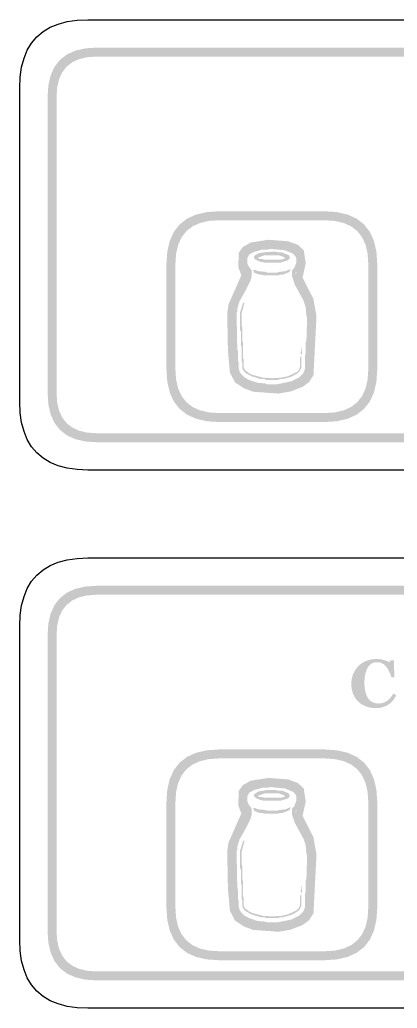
# Model space of a CAD drawing. Header units: millimetres. Extents: x 6 to 594, y 82 to 394.
# Drawn here: x 5.96 to 22.79, y 159.76 to 203.84 of the extents above; entities that cross this region are included whole.
import ezdxf

# ---------------------------------------------------------------- set-up
doc = ezdxf.new("R2010")
doc.units = ezdxf.units.MM
doc.layers.add('CUT', color=1, linetype='Continuous')
doc.layers.add('RASTER', color=7, linetype='Continuous')

msp = doc.modelspace()

# ---------------------------------------------------------------- hatches: boundary and pattern name
at = {"layer": 'RASTER'}
h = msp.add_hatch(color=7, dxfattribs=at)
h.paths.add_polyline_path([(7.2, 200.4), (7.234, 200.916), (7.337, 201.363), (7.509, 201.741), (7.75, 202.05), (8.059, 202.291), (8.438, 202.463), (8.884, 202.566), (9.4, 202.6), (66.6, 202.6), (67.116, 202.566), (67.563, 202.463), (67.941, 202.291), (68.25, 202.05), (68.491, 201.741), (68.663, 201.363), (68.766, 200.916), (68.8, 200.4), (68.8, 187.2), (68.766, 186.684), (68.663, 186.238), (68.491, 185.859), (68.25, 185.55), (67.941, 185.309), (67.563, 185.138), (67.116, 185.034), (66.6, 185), (9.4, 185), (8.884, 185.034), (8.438, 185.138), (8.059, 185.309), (7.75, 185.55), (7.509, 185.859), (7.337, 186.238), (7.234, 186.684), (7.2, 187.2)])
h.paths.add_polyline_path([(7.6, 200.4), (7.6, 187.2), (7.628, 186.778), (7.712, 186.413), (7.853, 186.103), (8.05, 185.85), (8.303, 185.653), (8.612, 185.513), (8.978, 185.428), (9.4, 185.4), (66.6, 185.4), (67.022, 185.428), (67.387, 185.513), (67.697, 185.653), (67.95, 185.85), (68.147, 186.103), (68.288, 186.413), (68.372, 186.778), (68.4, 187.2), (68.4, 200.4), (68.372, 200.822), (68.288, 201.188), (68.147, 201.497), (67.95, 201.75), (67.697, 201.947), (67.387, 202.088), (67.022, 202.172), (66.6, 202.2), (9.4, 202.2), (8.978, 202.172), (8.612, 202.088), (8.303, 201.947), (8.05, 201.75), (7.853, 201.497), (7.712, 201.188), (7.628, 200.822), (7.6, 200.4)])
h = msp.add_hatch(color=7, dxfattribs=at)
h.paths.add_polyline_path([(12.5, 192.95), (12.537, 193.501), (12.647, 193.978), (12.83, 194.382), (13.087, 194.713), (13.418, 194.97), (13.822, 195.153), (14.299, 195.263), (14.85, 195.3), (19.55, 195.3), (20.101, 195.263), (20.578, 195.153), (20.982, 194.97), (21.313, 194.713), (21.57, 194.382), (21.753, 193.978), (21.863, 193.501), (21.9, 192.95), (21.9, 188.25), (21.863, 187.699), (21.753, 187.222), (21.57, 186.818), (21.313, 186.488), (20.982, 186.23), (20.578, 186.047), (20.101, 185.937), (19.55, 185.9), (14.85, 185.9), (14.299, 185.937), (13.822, 186.047), (13.418, 186.23), (13.087, 186.488), (12.83, 186.818), (12.647, 187.222), (12.537, 187.699), (12.5, 188.25)])
h.paths.add_polyline_path([(12.9, 192.95), (12.9, 188.25), (12.93, 187.793), (13.022, 187.397), (13.174, 187.062), (13.388, 186.788), (13.662, 186.574), (13.997, 186.422), (14.393, 186.33), (14.85, 186.3), (19.55, 186.3), (20.007, 186.33), (20.403, 186.422), (20.738, 186.574), (21.013, 186.788), (21.226, 187.062), (21.378, 187.397), (21.47, 187.793), (21.5, 188.25), (21.5, 192.95), (21.47, 193.407), (21.378, 193.803), (21.226, 194.138), (21.013, 194.413), (20.738, 194.626), (20.403, 194.778), (20.007, 194.87), (19.55, 194.9), (14.85, 194.9), (14.393, 194.87), (13.997, 194.778), (13.662, 194.626), (13.388, 194.413), (13.174, 194.138), (13.022, 193.803), (12.93, 193.407), (12.9, 192.95)])
h = msp.add_hatch(color=7, dxfattribs=at)
h.paths.add_polyline_path([(17.046, 194.03), (17.928, 193.963), (18.354, 193.807), (18.621, 193.565), (18.711, 192.978), (18.57, 192.343), (19.052, 191.394), (19.191, 190.617), (19.056, 187.991), (18.853, 187.676), (18.571, 187.47), (18.026, 187.26), (17.497, 187.171), (16.376, 187.251), (15.962, 187.403), (15.562, 187.664), (15.329, 188.108), (15.242, 189.089), (15.21, 190.745), (15.266, 191.146), (15.839, 192.443), (15.703, 192.809), (15.725, 193.455), (15.909, 193.709), (16.25, 193.904)])
h.paths.add_polyline_path([(17.059, 193.708), (16.358, 193.597), (16.128, 193.465), (16.042, 193.346), (16.025, 192.862), (16.185, 192.432), (15.576, 191.057), (15.53, 190.726), (15.562, 189.107), (15.642, 188.2), (15.807, 187.886), (16.107, 187.691), (16.444, 187.567), (17.481, 187.493), (17.941, 187.571), (18.417, 187.753), (18.616, 187.9), (18.741, 188.092), (18.869, 190.597), (18.745, 191.291), (18.232, 192.301), (18.386, 192.989), (18.322, 193.404), (18.185, 193.528), (17.859, 193.647), (17.059, 193.708)])
h = msp.add_hatch(color=7, dxfattribs=at)
h.paths.add_polyline_path([(16.856, 193.776), (17.521, 193.786), (17.585, 193.754), (17.714, 193.754), (18.067, 193.658), (18.301, 193.539), (18.366, 193.474), (18.452, 193.304), (18.484, 193.08), (18.452, 193.015), (18.452, 192.855), (18.366, 192.685), (18.26, 192.566), (18.292, 192.309), (18.475, 191.914), (18.838, 191.249), (18.934, 190.8), (18.934, 189.772), (18.902, 189.708), (18.902, 189.034), (18.87, 188.97), (18.87, 188.295), (18.838, 188.135), (18.751, 187.965), (18.526, 187.74), (18.067, 187.525), (17.65, 187.428), (17.425, 187.428), (17.361, 187.396), (17.039, 187.396), (16.975, 187.428), (16.558, 187.46), (16.237, 187.557), (15.874, 187.74), (15.681, 187.932), (15.595, 188.103), (15.53, 188.359), (15.498, 189.323), (15.466, 189.387), (15.466, 190.896), (15.595, 191.346), (16.076, 192.245), (16.14, 192.469), (16.131, 192.588), (16.034, 192.685), (15.948, 192.855), (15.916, 193.208), (16.034, 193.474), (16.163, 193.571), (16.526, 193.722)])
h.paths.add_polyline_path([(17.104, 193.625), (17.039, 193.593), (16.783, 193.593), (16.429, 193.497), (16.195, 193.378), (16.108, 193.208), (16.108, 192.983), (16.14, 192.887), (16.301, 192.662), (16.301, 192.373), (16.237, 192.18), (16.034, 191.773), (15.755, 191.281), (15.659, 190.96), (15.659, 190.832), (15.627, 190.768), (15.659, 189.13), (15.691, 189.066), (15.691, 188.616), (15.723, 188.552), (15.723, 188.295), (15.755, 188.167), (15.81, 188.061), (15.97, 187.9), (16.173, 187.782), (16.558, 187.653), (16.911, 187.621), (16.975, 187.589), (17.457, 187.589), (18.067, 187.717), (18.43, 187.9), (18.59, 188.061), (18.645, 188.167), (18.677, 188.263), (18.677, 188.873), (18.709, 188.937), (18.709, 189.451), (18.741, 189.515), (18.773, 190.575), (18.741, 190.639), (18.709, 191.025), (18.613, 191.314), (18.227, 192.02), (18.099, 192.405), (18.099, 192.662), (18.205, 192.781), (18.292, 193.015), (18.292, 193.208), (18.237, 193.314), (18.141, 193.41), (17.778, 193.561)])
h.paths.add_polyline_path([(16.985, 193.487), (17.393, 193.497), (17.457, 193.465), (17.65, 193.465), (17.948, 193.346), (18.003, 193.24), (17.961, 193.153), (17.884, 193.102), (17.585, 193.015), (16.847, 193.015), (16.686, 193.047), (16.484, 193.134), (16.42, 193.198), (16.397, 193.24), (16.42, 193.314), (16.622, 193.433)])
h.paths.add_polyline_path([(16.879, 193.336), (16.567, 193.23), (16.654, 193.176), (16.783, 193.176), (16.847, 193.144), (17.585, 193.144), (17.746, 193.176), (17.778, 193.208), (17.755, 193.25), (17.521, 193.336)])
h.paths.add_polyline_path([(18.012, 192.717), (18.035, 192.694), (17.98, 192.588), (17.682, 192.469), (17.553, 192.469), (17.489, 192.437), (16.847, 192.437), (16.783, 192.469), (16.654, 192.469), (16.42, 192.556), (16.365, 192.662), (16.429, 192.694), (16.59, 192.63), (16.911, 192.598), (16.975, 192.566), (17.457, 192.566), (17.521, 192.598), (17.81, 192.63)])
h.paths.add_polyline_path([(15.925, 191.24), (15.98, 191.217), (15.851, 190.736), (15.851, 190.19), (15.884, 190.125), (15.884, 189.515), (15.916, 189.451), (15.916, 188.745), (15.948, 188.681), (15.948, 188.327), (16.002, 188.221), (16.163, 188.093), (16.333, 188.006), (16.815, 187.878), (17.21, 187.855), (17.617, 187.878), (17.906, 187.942), (18.301, 188.125), (18.398, 188.221), (18.452, 188.359), (18.452, 188.745), (18.507, 188.864), (18.516, 188.327), (18.43, 188.157), (18.333, 188.061), (18.035, 187.91), (17.682, 187.814), (17.553, 187.814), (17.489, 187.782), (16.943, 187.782), (16.879, 187.814), (16.718, 187.814), (16.301, 187.942), (16.067, 188.061), (15.938, 188.189), (15.884, 188.295), (15.884, 188.552), (15.851, 188.616), (15.851, 189.259), (15.819, 189.323), (15.819, 189.933), (15.787, 189.997), (15.787, 190.8)])
h.paths.add_polyline_path([(18.526, 189.249), (18.549, 189.226), (18.549, 188.937), (18.516, 188.905), (18.484, 188.937), (18.484, 189.002), (18.516, 189.066)])
h = msp.add_hatch(color=7, dxfattribs=at)
h.paths.add_polyline_path([(7.2, 176.4), (7.234, 176.916), (7.337, 177.363), (7.509, 177.741), (7.75, 178.05), (8.059, 178.291), (8.438, 178.463), (8.884, 178.566), (9.4, 178.6), (66.6, 178.6), (67.116, 178.566), (67.563, 178.463), (67.941, 178.291), (68.25, 178.05), (68.491, 177.741), (68.663, 177.363), (68.766, 176.916), (68.8, 176.4), (68.8, 163.2), (68.766, 162.684), (68.663, 162.238), (68.491, 161.859), (68.25, 161.55), (67.941, 161.309), (67.563, 161.138), (67.116, 161.034), (66.6, 161), (9.4, 161), (8.884, 161.034), (8.438, 161.138), (8.059, 161.309), (7.75, 161.55), (7.509, 161.859), (7.337, 162.238), (7.234, 162.684), (7.2, 163.2)])
h.paths.add_polyline_path([(7.6, 176.4), (7.6, 163.2), (7.628, 162.778), (7.712, 162.413), (7.853, 162.103), (8.05, 161.85), (8.303, 161.653), (8.612, 161.513), (8.978, 161.428), (9.4, 161.4), (66.6, 161.4), (67.022, 161.428), (67.387, 161.513), (67.697, 161.653), (67.95, 161.85), (68.147, 162.103), (68.288, 162.413), (68.372, 162.778), (68.4, 163.2), (68.4, 176.4), (68.372, 176.822), (68.288, 177.188), (68.147, 177.497), (67.95, 177.75), (67.697, 177.947), (67.387, 178.088), (67.022, 178.172), (66.6, 178.2), (9.4, 178.2), (8.978, 178.172), (8.612, 178.088), (8.303, 177.947), (8.05, 177.75), (7.853, 177.497), (7.712, 177.188), (7.628, 176.822), (7.6, 176.4)])
msp.add_hatch(color=7, dxfattribs=at).paths.add_polyline_path([(21.831, 173.144), (21.774, 173.145), (21.719, 173.149), (21.664, 173.155), (21.61, 173.163), (21.557, 173.173), (21.505, 173.186), (21.454, 173.201), (21.403, 173.218), (21.354, 173.238), (21.307, 173.259), (21.261, 173.283), (21.217, 173.309), (21.174, 173.337), (21.133, 173.367), (21.094, 173.399), (21.056, 173.433), (21.021, 173.468), (20.987, 173.506), (20.956, 173.545), (20.927, 173.587), (20.899, 173.63), (20.873, 173.676), (20.849, 173.724), (20.828, 173.773), (20.808, 173.825), (20.791, 173.877), (20.777, 173.931), (20.765, 173.986), (20.756, 174.043), (20.749, 174.1), (20.745, 174.159), (20.744, 174.22), (20.745, 174.279), (20.749, 174.338), (20.756, 174.396), (20.765, 174.452), (20.777, 174.508), (20.792, 174.562), (20.809, 174.615), (20.828, 174.667), (20.85, 174.718), (20.875, 174.767), (20.901, 174.814), (20.93, 174.859), (20.96, 174.903), (20.993, 174.945), (21.028, 174.985), (21.065, 175.024), (21.103, 175.06), (21.143, 175.094), (21.185, 175.125), (21.229, 175.155), (21.275, 175.183), (21.323, 175.208), (21.372, 175.232), (21.424, 175.253), (21.477, 175.272), (21.53, 175.289), (21.585, 175.303), (21.641, 175.314), (21.697, 175.323), (21.755, 175.329), (21.813, 175.333), (21.872, 175.334), (21.915, 175.334), (21.957, 175.332), (21.997, 175.328), (22.037, 175.324), (22.076, 175.318), (22.114, 175.311), (22.151, 175.302), (22.187, 175.293), (22.222, 175.282), (22.255, 175.271), (22.287, 175.26), (22.318, 175.248), (22.347, 175.236), (22.375, 175.224), (22.402, 175.211), (22.427, 175.198), (22.518, 175.279), (22.646, 175.279), (22.659, 174.52), (22.53, 174.52), (22.502, 174.604), (22.472, 174.682), (22.441, 174.754), (22.409, 174.821), (22.375, 174.882), (22.34, 174.937), (22.304, 174.986), (22.266, 175.03), (22.227, 175.068), (22.185, 175.101), (22.141, 175.129), (22.095, 175.152), (22.048, 175.169), (21.997, 175.182), (21.945, 175.19), (21.891, 175.192), (21.824, 175.188), (21.762, 175.177), (21.703, 175.158), (21.649, 175.132), (21.598, 175.097), (21.552, 175.056), (21.51, 175.007), (21.472, 174.95), (21.439, 174.886), (21.409, 174.816), (21.385, 174.74), (21.365, 174.658), (21.349, 174.57), (21.338, 174.476), (21.331, 174.376), (21.329, 174.269), (21.329, 174.209), (21.332, 174.15), (21.336, 174.094), (21.341, 174.04), (21.348, 173.988), (21.356, 173.939), (21.366, 173.892), (21.378, 173.847), (21.39, 173.804), (21.404, 173.763), (21.419, 173.725), (21.434, 173.689), (21.451, 173.655), (21.468, 173.622), (21.487, 173.593), (21.506, 173.565), (21.528, 173.538), (21.55, 173.513), (21.574, 173.49), (21.599, 173.468), (21.624, 173.449), (21.651, 173.431), (21.678, 173.415), (21.707, 173.401), (21.736, 173.389), (21.766, 173.379), (21.797, 173.37), (21.828, 173.362), (21.861, 173.357), (21.894, 173.353), (21.928, 173.35), (21.963, 173.349), (22.013, 173.351), (22.063, 173.356), (22.11, 173.365), (22.157, 173.377), (22.202, 173.393), (22.245, 173.412), (22.288, 173.435), (22.328, 173.461), (22.368, 173.49), (22.407, 173.524), (22.445, 173.56), (22.482, 173.601), (22.518, 173.645), (22.553, 173.692), (22.587, 173.743), (22.621, 173.798), (22.747, 173.721), (22.731, 173.69), (22.714, 173.659), (22.697, 173.629), (22.679, 173.599), (22.661, 173.571), (22.642, 173.543), (22.623, 173.517), (22.603, 173.491), (22.582, 173.466), (22.561, 173.442), (22.539, 173.418), (22.516, 173.396), (22.493, 173.375), (22.468, 173.354), (22.443, 173.334), (22.417, 173.316), (22.388, 173.296), (22.358, 173.278), (22.327, 173.26), (22.295, 173.244), (22.263, 173.229), (22.23, 173.215), (22.196, 173.202), (22.161, 173.19), (22.126, 173.179), (22.088, 173.17), (22.049, 173.162), (22.009, 173.156), (21.967, 173.151), (21.923, 173.147), (21.878, 173.145), (21.831, 173.144)])
h = msp.add_hatch(color=7, dxfattribs=at)
h.paths.add_polyline_path([(12.5, 168.95), (12.537, 169.501), (12.647, 169.978), (12.83, 170.382), (13.087, 170.713), (13.418, 170.97), (13.822, 171.153), (14.299, 171.263), (14.85, 171.3), (19.55, 171.3), (20.101, 171.263), (20.578, 171.153), (20.982, 170.97), (21.313, 170.713), (21.57, 170.382), (21.753, 169.978), (21.863, 169.501), (21.9, 168.95), (21.9, 164.25), (21.863, 163.699), (21.753, 163.222), (21.57, 162.818), (21.313, 162.488), (20.982, 162.23), (20.578, 162.047), (20.101, 161.937), (19.55, 161.9), (14.85, 161.9), (14.299, 161.937), (13.822, 162.047), (13.418, 162.23), (13.087, 162.488), (12.83, 162.818), (12.647, 163.222), (12.537, 163.699), (12.5, 164.25)])
h.paths.add_polyline_path([(12.9, 168.95), (12.9, 164.25), (12.93, 163.793), (13.022, 163.397), (13.174, 163.062), (13.388, 162.788), (13.662, 162.574), (13.997, 162.422), (14.393, 162.33), (14.85, 162.3), (19.55, 162.3), (20.007, 162.33), (20.403, 162.422), (20.738, 162.574), (21.013, 162.788), (21.226, 163.062), (21.378, 163.397), (21.47, 163.793), (21.5, 164.25), (21.5, 168.95), (21.47, 169.407), (21.378, 169.803), (21.226, 170.138), (21.013, 170.413), (20.738, 170.626), (20.403, 170.778), (20.007, 170.87), (19.55, 170.9), (14.85, 170.9), (14.393, 170.87), (13.997, 170.778), (13.662, 170.626), (13.388, 170.413), (13.174, 170.138), (13.022, 169.803), (12.93, 169.407), (12.9, 168.95)])
h = msp.add_hatch(color=7, dxfattribs=at)
h.paths.add_polyline_path([(17.046, 170.03), (17.928, 169.963), (18.354, 169.807), (18.621, 169.565), (18.711, 168.978), (18.57, 168.343), (19.052, 167.394), (19.191, 166.617), (19.056, 163.991), (18.853, 163.676), (18.571, 163.47), (18.026, 163.26), (17.497, 163.171), (16.376, 163.251), (15.962, 163.403), (15.562, 163.664), (15.329, 164.108), (15.242, 165.089), (15.21, 166.745), (15.266, 167.146), (15.839, 168.443), (15.703, 168.809), (15.725, 169.455), (15.909, 169.709), (16.25, 169.904)])
h.paths.add_polyline_path([(17.059, 169.708), (16.358, 169.597), (16.128, 169.465), (16.042, 169.346), (16.025, 168.862), (16.185, 168.432), (15.576, 167.057), (15.53, 166.726), (15.562, 165.107), (15.642, 164.2), (15.807, 163.886), (16.107, 163.691), (16.444, 163.567), (17.481, 163.493), (17.941, 163.571), (18.417, 163.753), (18.616, 163.9), (18.741, 164.092), (18.869, 166.597), (18.745, 167.291), (18.232, 168.301), (18.386, 168.989), (18.322, 169.404), (18.185, 169.528), (17.859, 169.647), (17.059, 169.708)])
h = msp.add_hatch(color=7, dxfattribs=at)
h.paths.add_polyline_path([(16.856, 169.776), (17.521, 169.786), (17.585, 169.754), (17.714, 169.754), (18.067, 169.658), (18.301, 169.539), (18.366, 169.474), (18.452, 169.304), (18.484, 169.08), (18.452, 169.015), (18.452, 168.855), (18.366, 168.685), (18.26, 168.566), (18.292, 168.309), (18.475, 167.914), (18.838, 167.249), (18.934, 166.8), (18.934, 165.772), (18.902, 165.708), (18.902, 165.034), (18.87, 164.97), (18.87, 164.295), (18.838, 164.135), (18.751, 163.965), (18.526, 163.74), (18.067, 163.525), (17.65, 163.428), (17.425, 163.428), (17.361, 163.396), (17.039, 163.396), (16.975, 163.428), (16.558, 163.46), (16.237, 163.557), (15.874, 163.74), (15.681, 163.932), (15.595, 164.103), (15.53, 164.359), (15.498, 165.323), (15.466, 165.387), (15.466, 166.896), (15.595, 167.346), (16.076, 168.245), (16.14, 168.469), (16.131, 168.588), (16.034, 168.685), (15.948, 168.855), (15.916, 169.208), (16.034, 169.474), (16.163, 169.571), (16.526, 169.722)])
h.paths.add_polyline_path([(17.104, 169.625), (17.039, 169.593), (16.783, 169.593), (16.429, 169.497), (16.195, 169.378), (16.108, 169.208), (16.108, 168.983), (16.14, 168.887), (16.301, 168.662), (16.301, 168.373), (16.237, 168.18), (16.034, 167.773), (15.755, 167.281), (15.659, 166.96), (15.659, 166.832), (15.627, 166.768), (15.659, 165.13), (15.691, 165.066), (15.691, 164.616), (15.723, 164.552), (15.723, 164.295), (15.755, 164.167), (15.81, 164.061), (15.97, 163.9), (16.173, 163.782), (16.558, 163.653), (16.911, 163.621), (16.975, 163.589), (17.457, 163.589), (18.067, 163.717), (18.43, 163.9), (18.59, 164.061), (18.645, 164.167), (18.677, 164.263), (18.677, 164.873), (18.709, 164.937), (18.709, 165.451), (18.741, 165.515), (18.773, 166.575), (18.741, 166.639), (18.709, 167.025), (18.613, 167.314), (18.227, 168.02), (18.099, 168.405), (18.099, 168.662), (18.205, 168.781), (18.292, 169.015), (18.292, 169.208), (18.237, 169.314), (18.141, 169.41), (17.778, 169.561)])
h.paths.add_polyline_path([(16.985, 169.487), (17.393, 169.497), (17.457, 169.465), (17.65, 169.465), (17.948, 169.346), (18.003, 169.24), (17.961, 169.153), (17.884, 169.102), (17.585, 169.015), (16.847, 169.015), (16.686, 169.047), (16.484, 169.134), (16.42, 169.198), (16.397, 169.24), (16.42, 169.314), (16.622, 169.433)])
h.paths.add_polyline_path([(16.879, 169.336), (16.567, 169.23), (16.654, 169.176), (16.783, 169.176), (16.847, 169.144), (17.585, 169.144), (17.746, 169.176), (17.778, 169.208), (17.755, 169.25), (17.521, 169.336)])
h.paths.add_polyline_path([(18.012, 168.717), (18.035, 168.694), (17.98, 168.588), (17.682, 168.469), (17.553, 168.469), (17.489, 168.437), (16.847, 168.437), (16.783, 168.469), (16.654, 168.469), (16.42, 168.556), (16.365, 168.662), (16.429, 168.694), (16.59, 168.63), (16.911, 168.598), (16.975, 168.566), (17.457, 168.566), (17.521, 168.598), (17.81, 168.63)])
h.paths.add_polyline_path([(15.925, 167.24), (15.98, 167.217), (15.851, 166.736), (15.851, 166.19), (15.884, 166.125), (15.884, 165.515), (15.916, 165.451), (15.916, 164.745), (15.948, 164.681), (15.948, 164.327), (16.002, 164.221), (16.163, 164.093), (16.333, 164.006), (16.815, 163.878), (17.21, 163.855), (17.617, 163.878), (17.906, 163.942), (18.301, 164.125), (18.398, 164.221), (18.452, 164.359), (18.452, 164.745), (18.507, 164.864), (18.516, 164.327), (18.43, 164.157), (18.333, 164.061), (18.035, 163.91), (17.682, 163.814), (17.553, 163.814), (17.489, 163.782), (16.943, 163.782), (16.879, 163.814), (16.718, 163.814), (16.301, 163.942), (16.067, 164.061), (15.938, 164.189), (15.884, 164.295), (15.884, 164.552), (15.851, 164.616), (15.851, 165.259), (15.819, 165.323), (15.819, 165.933), (15.787, 165.997), (15.787, 166.8)])
h.paths.add_polyline_path([(18.526, 165.249), (18.549, 165.226), (18.549, 164.937), (18.516, 164.905), (18.484, 164.937), (18.484, 165.002), (18.516, 165.066)])

# ---------------------------------------------------------------- linework, layer by layer
at = {"layer": 'CUT'}
for points in [[(67.001, 183.76), (8.999, 183.76), (8.517, 183.781), (8.075, 183.844), (7.675, 183.949), (7.315, 184.097), (6.997, 184.288), (6.722, 184.522), (6.488, 184.797), (6.297, 185.115), (6.149, 185.475), (6.044, 185.875), (5.981, 186.317), (5.96, 186.799), (5.96, 200.801), (5.981, 201.283), (6.044, 201.725), (6.149, 202.125), (6.297, 202.485), (6.488, 202.803), (6.722, 203.078), (6.997, 203.312), (7.315, 203.503), (7.675, 203.651), (8.075, 203.756), (8.517, 203.819), (8.999, 203.84), (67.001, 203.84)], [(67.001, 159.76), (8.999, 159.76), (8.517, 159.781), (8.075, 159.844), (7.675, 159.949), (7.315, 160.097), (6.997, 160.288), (6.722, 160.522), (6.488, 160.797), (6.297, 161.115), (6.149, 161.475), (6.044, 161.875), (5.981, 162.317), (5.96, 162.799), (5.96, 176.801), (5.981, 177.283), (6.044, 177.725), (6.149, 178.125), (6.297, 178.485), (6.488, 178.803), (6.722, 179.078), (6.997, 179.312), (7.315, 179.503), (7.675, 179.651), (8.075, 179.756), (8.517, 179.819), (8.999, 179.84), (67.001, 179.84)]]:
    msp.add_lwpolyline(points, dxfattribs=at)

doc.saveas('drawing.dxf')
